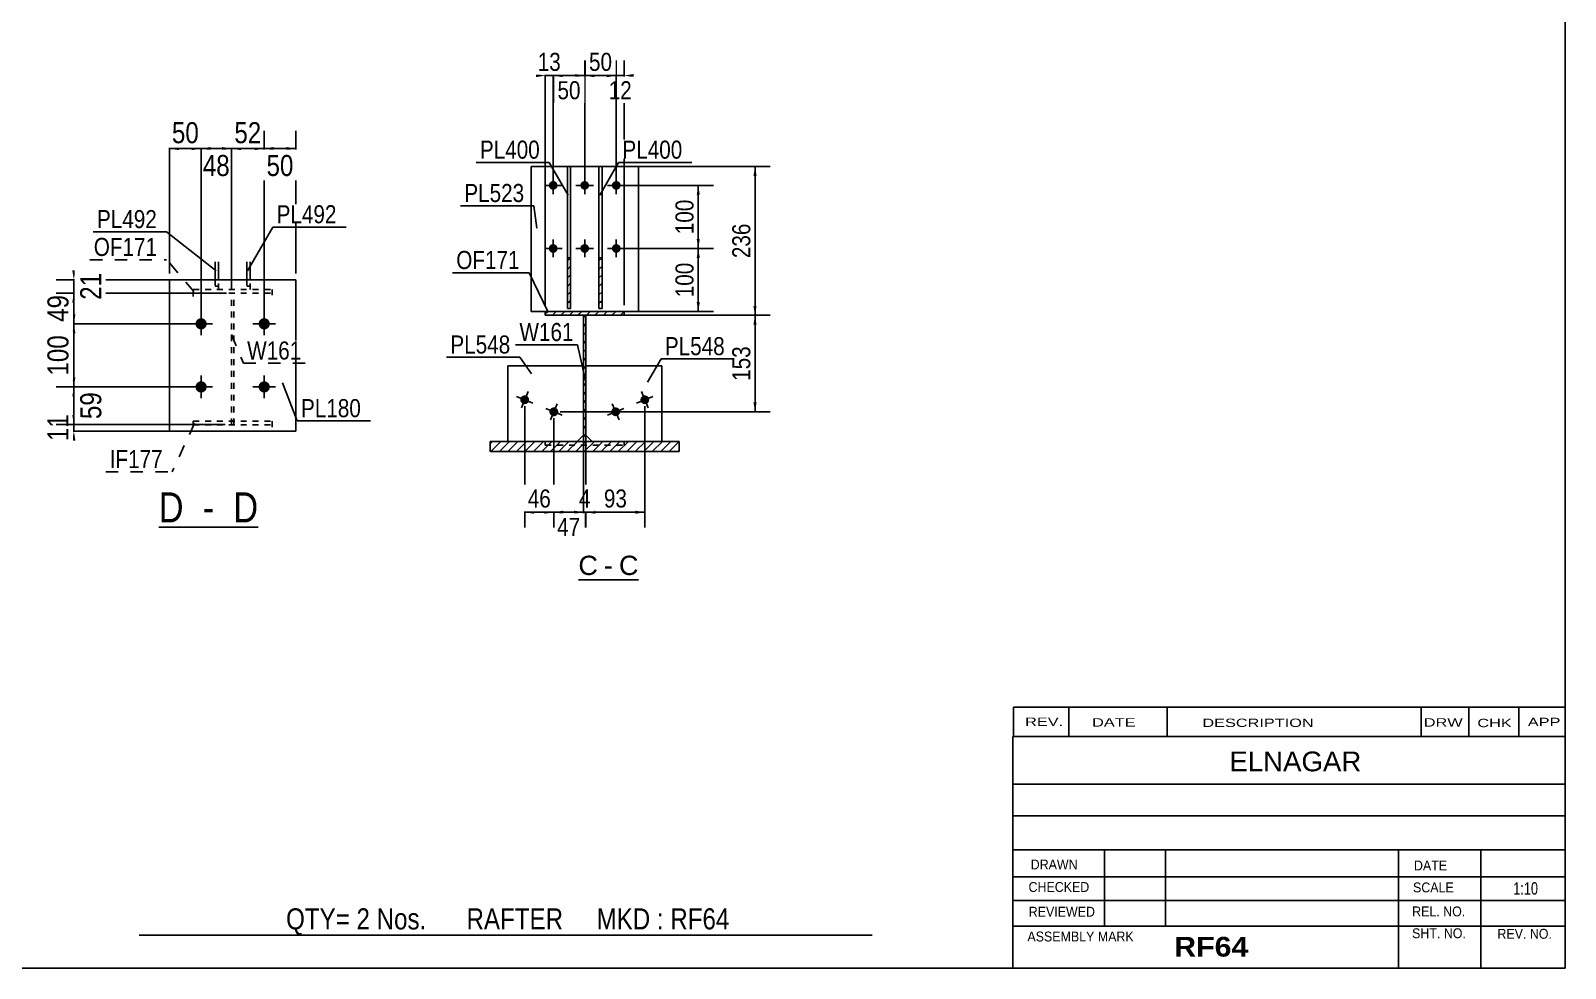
# Model space of a CAD drawing. Header units: millimetres. Extents: x -26 to 376, y -197 to 80.
# Drawn here: x 133.2 to 376.5, y -196.5 to -47.9 of the extents above; entities that cross this region are included whole.
import ezdxf

# ---------------------------------------------------------------- set-up
doc = ezdxf.new("R2010")
doc.units = ezdxf.units.MM
doc.linetypes.add('DXK_LINE_DOT1', pattern=[1.8814, 0.9407, -0.9407])
doc.linetypes.add('DXK_LINE_DOT2', pattern=[3.9198, 1.9599, -1.9599])
doc.styles.add('Arial', font='ARIAL.TTF', dxfattribs={"height": 0.2})
doc.styles.add('Arial Bold', font='ARIALBD.TTF', dxfattribs={"height": 0.2})
doc.styles.add('Arial Narrow', font='ARIALN.TTF', dxfattribs={"height": 0.2})

# ---------------------------------------------------------------- blocks, each defined once
blk = doc.blocks.new('Unknown-626819652-1211')
at = {"color": 5, "linetype": 'Continuous'}
for p, q in [((376.47, -196.53), (376.47, 80.47)), ((-23.53, -196.53), (376.47, -196.53))]:
    blk.add_line(p, q, dxfattribs=at)
blk = doc.blocks.new('Unknown-626819652-12 - 1833')
at = {"color": 7, "linetype": 'Continuous'}
blk.add_line((220, -134.93), (229.51, -134.93), dxfattribs=at)
at = {"color": 0, "linetype": 'Continuous'}
blk.add_wipeout([(223.08, -134.18), (223.08, -130.98), (220, -130.98), (220, -134.18)], dxfattribs=at)
blk.add_wipeout([(225.47, -134.18), (225.47, -130.98), (224.04, -130.98), (224.04, -134.18)], dxfattribs=at)
at = {"color": 96, "linetype": 'Continuous', "style": 'Arial'}
blk.add_text('C', height=3.06, dxfattribs=at).set_placement((220, -134.18))
at = {"color": 0, "linetype": 'Continuous'}
blk.add_wipeout([(229.51, -134.18), (229.51, -130.98), (226.43, -130.98), (226.43, -134.18)], dxfattribs=at)
at = {"color": 96, "linetype": 'Continuous', "style": 'Arial'}
for s, p in [('C', (226.43, -134.18)), ('-', (224.04, -134.18))]:
    blk.add_text(s, height=3.06, dxfattribs=at).set_placement(p)
blk = doc.blocks.new('Unknown-626819652-13 - 2008')
at = {"color": 7, "linetype": 'Continuous'}
blk.add_line((153.45, -126.59), (169.23, -126.59), dxfattribs=at)
at = {"color": 0, "linetype": 'Continuous'}
for points in [[(157.4, -125.84), (157.4, -120.84), (153.45, -120.84), (153.45, -125.84)], [(163.77, -125.84), (163.77, -120.84), (158.9, -120.84), (158.9, -125.84)], [(169.23, -125.84), (169.23, -120.84), (165.27, -120.84), (165.27, -125.84)]]:
    blk.add_wipeout(points, dxfattribs=at)
at = {"color": 6, "linetype": 'Continuous', "style": 'Arial Narrow'}
for s, height, p in [('D', 4.77, (153.45, -125.84)), ('D', 4.77, (165.27, -125.84)), (' - ', 4.772, (158.9, -125.84))]:
    blk.add_text(s, height=height, dxfattribs=at).set_placement(p)
blk = doc.blocks.new('Part-626819652-1921 - 1833')
at = {"linetype": 'Continuous'}
h = blk.add_hatch(dxfattribs=at)
h.set_pattern_fill('', scale=0.3, style=0, pattern_type=0)
h.set_pattern_definition([(45, (227.2545, -92.4116), (-0.67352, 0.67352), [])])
h.paths.add_polyline_path([(227.25, -93.01), (227.25, -92.41), (214.75, -92.41), (214.75, -93.01)])
at = {"color": 2, "linetype": 'Continuous'}
for p, q in [((214.75, -93.01), (214.75, -92.41)), ((214.75, -92.41), (227.25, -92.41)), ((227.25, -92.41), (227.25, -93.01)), ((227.25, -93.01), (214.75, -93.01))]:
    blk.add_line(p, q, dxfattribs=at)
blk = doc.blocks.new('Bolt-626819652-1842 - 1833')
at = {"linetype": 'Continuous'}
for points in [[(216.7, -72.41, -1), (215.3, -72.41, -1)], [(221.7, -72.41, -1), (220.3, -72.41, -1)], [(226.7, -72.41, -1), (225.3, -72.41, -1)], [(216.7, -82.41, -1), (215.3, -82.41, -1)], [(221.7, -82.41, -1), (220.3, -82.41, -1)], [(226.7, -82.41, -1), (225.3, -82.41, -1)]]:
    blk.add_hatch(color=3, dxfattribs=at).paths.add_polyline_path(points)
at = {"color": 3, "linetype": 'Continuous'}
for p, q in [((214.6, -72.41), (217.4, -72.41)), ((216, -71.01), (216, -73.81)), ((219.6, -72.41), (222.4, -72.41)), ((221, -71.01), (221, -73.81)), ((224.6, -72.41), (227.4, -72.41)), ((226, -71.01), (226, -73.81)), ((214.6, -82.41), (217.4, -82.41)), ((216, -81.01), (216, -83.81)), ((219.6, -82.41), (222.4, -82.41)), ((221, -81.01), (221, -83.81)), ((224.6, -82.41), (227.4, -82.41)), ((226, -81.01), (226, -83.81))]:
    blk.add_line(p, q, dxfattribs=at)
blk = doc.blocks.new('Part-626819652-1876 - 1833')
at = {"color": 2, "linetype": 'Continuous'}
for p, q in [((233.2, -101.01), (221.2, -101.01)), ((233.2, -101.01), (233.2, -113.01)), ((221.2, -112.01), (222.2, -113.01))]:
    blk.add_line(p, q, dxfattribs=at)
at = {"color": 7, "linetype": 'DXK_LINE_DOT1'}
for p, q in [((221.2, -101.01), (221.2, -112.01)), ((227.25, -113.01), (233.2, -113.01))]:
    blk.add_line(p, q, dxfattribs=at)
blk = doc.blocks.new('Part-626819652-1852 - 1833')
at = {"linetype": 'Continuous'}
h = blk.add_hatch(dxfattribs=at)
h.set_pattern_fill('', scale=0.3, style=0, pattern_type=0)
h.set_pattern_definition([(45, (221.2045, -93.0116), (-0.67352, 0.67352), [])])
h.paths.add_polyline_path([(221.2, -113.01), (221.2, -93.01), (220.8, -93.01), (220.8, -113.01)])
at = {"color": 2, "linetype": 'Continuous'}
for p, q in [((220.8, -113.01), (220.8, -93.01)), ((220.8, -93.01), (221.2, -93.01)), ((221.2, -93.01), (221.2, -113.01)), ((221.2, -113.01), (220.8, -113.01))]:
    blk.add_line(p, q, dxfattribs=at)
blk = doc.blocks.new('Part-626819652-1853 - 1833')
at = {"color": 7, "linetype": 'DXK_LINE_DOT1'}
for p, q in [((214.75, -113.61), (214.75, -113.01)), ((227.25, -113.01), (214.75, -113.01)), ((214.75, -113.61), (227.25, -113.61)), ((227.25, -113.61), (227.25, -113.01))]:
    blk.add_line(p, q, dxfattribs=at)
blk = doc.blocks.new('Part-626819652-1881 - 1833')
at = {"linetype": 'Continuous'}
h = blk.add_hatch(dxfattribs=at)
h.set_pattern_fill('', scale=0.3, style=0, pattern_type=0)
h.set_pattern_definition([(45, (223.7545, -83.8861), (-0.67352, 0.67352), [])])
h.paths.add_polyline_path([(223.75, -91.91), (223.75, -83.89), (223.25, -83.89), (223.25, -91.91)])
at = {"color": 2, "linetype": 'Continuous'}
for p, q in [((223.25, -83.89), (223.25, -69.41)), ((223.25, -69.41), (223.75, -69.41)), ((223.75, -69.41), (223.75, -83.89)), ((223.25, -91.91), (223.25, -83.89)), ((223.25, -83.89), (223.75, -83.89)), ((223.75, -83.89), (223.75, -91.91)), ((223.75, -91.91), (223.25, -91.91))]:
    blk.add_line(p, q, dxfattribs=at)
at = {"color": 7, "linetype": 'DXK_LINE_DOT1'}
for p, q in [((223.25, -83.89), (223.25, -91.91)), ((223.75, -83.89), (223.75, -91.91)), ((223.25, -90.91), (223.75, -90.91)), ((223.75, -91.91), (223.25, -91.91))]:
    blk.add_line(p, q, dxfattribs=at)
blk = doc.blocks.new('Part-626819652-1886 - 1833')
at = {"color": 2, "linetype": 'Continuous'}
for p, q in [((212.5, -69.41), (212.5, -92.41)), ((212.5, -69.41), (229.5, -69.41)), ((229.5, -69.41), (229.5, -92.41)), ((212.5, -92.41), (214.75, -92.41)), ((229.5, -92.41), (227.25, -92.41))]:
    blk.add_line(p, q, dxfattribs=at)
at = {"color": 7, "linetype": 'DXK_LINE_DOT1'}
blk.add_line((227.25, -92.41), (214.75, -92.41), dxfattribs=at)
blk = doc.blocks.new('Part-626819652-1915 - 1833')
at = {"linetype": 'Continuous'}
h = blk.add_hatch(dxfattribs=at)
h.set_pattern_fill('', scale=0.3, style=0, pattern_type=0)
h.set_pattern_definition([(45, (236.0045, -113.0116), (-0.67352, 0.67352), [])])
h.paths.add_polyline_path([(236, -114.61), (236, -113.01), (206, -113.01), (206, -114.61)])
at = {"color": 7, "linetype": 'DXK_LINE_DOT1'}
for p, q in [((206, -114.61), (206, -113.01)), ((206, -113.01), (236, -113.01)), ((236, -113.01), (236, -114.61)), ((236, -114.61), (206, -114.61))]:
    blk.add_line(p, q, dxfattribs=at)
at = {"color": 2, "linetype": 'Continuous'}
for p, q in [((206, -114.61), (206, -113.01)), ((236, -113.01), (206, -113.01)), ((236, -114.61), (236, -113.01)), ((206, -114.61), (236, -114.61))]:
    blk.add_line(p, q, dxfattribs=at)
blk = doc.blocks.new('Part-626819652-2737 - 1833')
at = {"color": 2, "linetype": 'Continuous'}
for p, q in [((220.8, -101.01), (208.8, -101.01)), ((208.8, -113.01), (208.8, -101.01)), ((219.8, -113.01), (220.8, -112.01))]:
    blk.add_line(p, q, dxfattribs=at)
at = {"color": 7, "linetype": 'DXK_LINE_DOT1'}
for p, q in [((220.8, -112.01), (220.8, -101.01)), ((208.8, -113.01), (214.75, -113.01))]:
    blk.add_line(p, q, dxfattribs=at)
blk = doc.blocks.new('Part-626819652-2748 - 1833')
at = {"linetype": 'Continuous'}
h = blk.add_hatch(dxfattribs=at)
h.set_pattern_fill('', scale=0.3, style=0, pattern_type=0)
h.set_pattern_definition([(45, (218.7545, -83.8861), (-0.67352, 0.67352), [])])
h.paths.add_polyline_path([(218.75, -91.91), (218.75, -83.89), (218.25, -83.89), (218.25, -91.91)])
at = {"color": 2, "linetype": 'Continuous'}
for p, q in [((218.25, -83.89), (218.25, -69.41)), ((218.25, -69.41), (218.75, -69.41)), ((218.75, -69.41), (218.75, -83.89)), ((218.25, -91.91), (218.25, -83.89)), ((218.25, -83.89), (218.75, -83.89)), ((218.75, -83.89), (218.75, -91.91)), ((218.75, -91.91), (218.25, -91.91))]:
    blk.add_line(p, q, dxfattribs=at)
at = {"color": 7, "linetype": 'DXK_LINE_DOT1'}
for p, q in [((218.25, -83.89), (218.25, -91.91)), ((218.75, -83.89), (218.75, -91.91)), ((218.25, -90.91), (218.75, -90.91)), ((218.75, -91.91), (218.25, -91.91))]:
    blk.add_line(p, q, dxfattribs=at)
blk = doc.blocks.new('Bolt-626819652-2755 - 1833')
at = {"linetype": 'Continuous'}
for points in [[(230.79, -107.05, -1), (230.26, -105.75, -1)], [(226.17, -108.96, -1), (225.64, -107.66, -1)]]:
    blk.add_hatch(color=3, dxfattribs=at).paths.add_polyline_path(points)
at = {"color": 3, "linetype": 'Continuous'}
for p, q in [((225.37, -107.02), (226.44, -109.6)), ((231.82, -105.86), (229.23, -106.93)), ((229.99, -105.11), (231.06, -107.69)), ((227.2, -107.78), (224.61, -108.85))]:
    blk.add_line(p, q, dxfattribs=at)
blk = doc.blocks.new('Bolt-626819652-2761 - 1833')
at = {"linetype": 'Continuous'}
for points in [[(211.75, -105.75, -1), (211.22, -107.05, -1)], [(216.37, -107.66, -1), (215.84, -108.96, -1)]]:
    blk.add_hatch(color=3, dxfattribs=at).paths.add_polyline_path(points)
at = {"color": 3, "linetype": 'Continuous'}
for p, q in [((210.19, -105.86), (212.78, -106.93)), ((210.95, -107.69), (212.02, -105.11)), ((215.57, -109.6), (216.64, -107.02)), ((214.81, -107.78), (217.4, -108.85))]:
    blk.add_line(p, q, dxfattribs=at)
blk = doc.blocks.new('Part-626819652-2024 - 2008')
at = {"color": 7, "linetype": 'DXK_LINE_DOT1'}
for p, q in [((158.93, -109.79), (171.43, -109.79)), ((158.93, -109.79), (158.93, -110.91)), ((158.93, -110.38), (171.43, -110.38)), ((171.43, -109.79), (171.43, -110.91))]:
    blk.add_line(p, q, dxfattribs=at)
blk = doc.blocks.new('Part-626819652-2014 - 2008')
at = {"color": 2, "linetype": 'Continuous'}
for p, q in [((155.18, -87.36), (155.18, -111.36)), ((175.18, -87.36), (155.18, -87.36)), ((175.18, -111.36), (175.18, -87.36)), ((155.18, -111.36), (175.18, -111.36))]:
    blk.add_line(p, q, dxfattribs=at)
blk = doc.blocks.new('Part-626819652-2027 - 2008')
at = {"color": 2, "linetype": 'Continuous'}
for p, q in [((167.43, -84.54), (167.43, -87.36)), ((167.93, -84.54), (167.93, -87.36))]:
    blk.add_line(p, q, dxfattribs=at)
at = {"color": 7, "linetype": 'DXK_LINE_DOT1'}
for p, q in [((167.43, -87.36), (167.43, -88.93)), ((167.93, -88.93), (167.93, -87.36)), ((167.43, -88.37), (167.93, -88.37))]:
    blk.add_line(p, q, dxfattribs=at)
blk = doc.blocks.new('Part-626819652-2019 - 2008')
at = {"color": 7, "linetype": 'DXK_LINE_DOT1'}
for p, q in [((158.93, -88.9), (171.43, -88.9)), ((158.93, -90.05), (158.93, -88.9)), ((158.93, -89.49), (171.43, -89.49)), ((171.43, -88.9), (171.43, -90.05))]:
    blk.add_line(p, q, dxfattribs=at)
blk = doc.blocks.new('Part-626819652-2042 - 2008')
at = {"color": 7, "linetype": 'DXK_LINE_DOT1'}
for p, q in [((164.98, -110.3), (164.98, -89.49)), ((165.38, -110.3), (165.38, -89.49)), ((164.98, -109.74), (165.38, -109.74))]:
    blk.add_line(p, q, dxfattribs=at)
blk = doc.blocks.new('Bolt-626819652-2043 - 2008')
at = {"linetype": 'Continuous'}
for points in [[(159.28, -94.36, -1), (161.08, -94.36, -1)], [(169.28, -94.36, -1), (171.08, -94.36, -1)], [(159.28, -104.36, -1), (161.08, -104.36, -1)], [(169.28, -104.36, -1), (171.08, -104.36, -1)]]:
    blk.add_hatch(color=3, dxfattribs=at).paths.add_polyline_path(points)
at = {"color": 3, "linetype": 'Continuous'}
for p, q in [((158.38, -94.36), (161.98, -94.36)), ((160.18, -96.16), (160.18, -92.56)), ((168.38, -94.36), (171.98, -94.36)), ((170.18, -96.16), (170.18, -92.56)), ((158.38, -104.36), (161.98, -104.36)), ((160.18, -106.16), (160.18, -102.56)), ((168.38, -104.36), (171.98, -104.36)), ((170.18, -106.16), (170.18, -102.56))]:
    blk.add_line(p, q, dxfattribs=at)
blk = doc.blocks.new('Part-626819652-2945 - 2008')
at = {"color": 2, "linetype": 'Continuous'}
for p, q in [((162.43, -84.54), (162.43, -87.36)), ((162.93, -84.54), (162.93, -87.36))]:
    blk.add_line(p, q, dxfattribs=at)
at = {"color": 7, "linetype": 'DXK_LINE_DOT1'}
for p, q in [((162.43, -87.36), (162.43, -88.93)), ((162.93, -88.93), (162.93, -87.36)), ((162.43, -88.37), (162.93, -88.37))]:
    blk.add_line(p, q, dxfattribs=at)
blk = doc.blocks.new('StraightDimension-626819652-3164 - 1833')
at = {"linetype": 'Continuous'}
for points in [[(224.5, -54.76), (226, -55.01), (224.5, -55.26)], [(228.75, -55.26), (227.25, -55.01), (228.75, -54.76)]]:
    blk.add_hatch(color=7, dxfattribs=at).paths.add_polyline_path(points)
at = {"color": 7, "linetype": 'Continuous'}
for p, q in [((226, -71.41), (226, -52.61)), ((227.25, -91.41), (227.25, -52.61)), ((226, -55.01), (227.25, -55.01))]:
    blk.add_line(p, q, dxfattribs=at)
at = {"color": 0}
blk.add_wipeout([(229.06, -59.36), (229.06, -55.16), (224.2, -55.16), (224.2, -59.36)], dxfattribs=at)
at = {"color": 3, "style": 'Arial Narrow'}
blk.add_text('12', height=2.863, dxfattribs=at).set_placement((224.8, -58.76))
blk = doc.blocks.new('StraightDimension-626819652-4187 - 1833')
at = {"linetype": 'Continuous'}
for points in [[(222.7, -124.48), (221.2, -124.23), (222.7, -123.98)], [(229.02, -123.98), (230.52, -124.23), (229.02, -124.48)]]:
    blk.add_hatch(color=7, dxfattribs=at).paths.add_polyline_path(points)
at = {"color": 7, "linetype": 'Continuous'}
for p, q in [((230.52, -107.4), (230.52, -126.63)), ((221.2, -111.49), (221.2, -126.63)), ((221.2, -124.23), (230.52, -124.23))]:
    blk.add_line(p, q, dxfattribs=at)
at = {"color": 0}
blk.add_wipeout([(228.29, -124.08), (228.29, -119.88), (223.44, -119.88), (223.44, -124.08)], dxfattribs=at)
at = {"color": 3, "style": 'Arial Narrow'}
blk.add_text('93', height=2.863, dxfattribs=at).set_placement((224.04, -123.48))
blk = doc.blocks.new('StraightDimension-626819652-1925 - 1833')
at = {"linetype": 'Continuous'}
for points in [[(238.75, -83.91), (239, -82.41), (239.25, -83.91)], [(239.25, -90.91), (239, -92.41), (238.75, -90.91)]]:
    blk.add_hatch(color=7, dxfattribs=at).paths.add_polyline_path(points)
at = {"color": 7, "linetype": 'Continuous'}
for p, q in [((227, -82.41), (241.4, -82.41)), ((239, -92.41), (239, -82.41)), ((228.25, -92.41), (241.4, -92.41))]:
    blk.add_line(p, q, dxfattribs=at)
at = {"color": 0}
blk.add_wipeout([(238.85, -84.07), (234.65, -84.07), (234.65, -90.75), (238.85, -90.75)], dxfattribs=at)
at = {"color": 3, "style": 'Arial Narrow'}
blk.add_text('100', height=2.863, rotation=90.0002, dxfattribs=at).set_placement((238.25, -90.15))
blk = doc.blocks.new('StraightDimension-626819652-1935 - 1833')
at = {"linetype": 'Continuous'}
for points in [[(238.75, -73.91), (239, -72.41), (239.25, -73.91)], [(239.25, -80.91), (239, -82.41), (238.75, -80.91)]]:
    blk.add_hatch(color=7, dxfattribs=at).paths.add_polyline_path(points)
at = {"color": 7, "linetype": 'Continuous'}
for p, q in [((227, -72.41), (241.4, -72.41)), ((239, -82.41), (239, -72.41)), ((227, -82.41), (241.4, -82.41))]:
    blk.add_line(p, q, dxfattribs=at)
at = {"color": 0}
blk.add_wipeout([(238.85, -74.07), (234.65, -74.07), (234.65, -80.75), (238.85, -80.75)], dxfattribs=at)
at = {"color": 3, "style": 'Arial Narrow'}
blk.add_text('100', height=2.863, rotation=90.0002, dxfattribs=at).set_placement((238.25, -80.15))
blk = doc.blocks.new('StraightDimension-626819652-2866 - 1833')
at = {"linetype": 'Continuous'}
for points in [[(247.75, -70.91), (248, -69.41), (248.25, -70.91)], [(248.25, -91.51), (248, -93.01), (247.75, -91.51)]]:
    blk.add_hatch(color=7, dxfattribs=at).paths.add_polyline_path(points)
at = {"color": 7, "linetype": 'Continuous'}
for p, q in [((224.5, -69.41), (250.4, -69.41)), ((248, -93.01), (248, -69.41)), ((222.2, -93.01), (250.4, -93.01))]:
    blk.add_line(p, q, dxfattribs=at)
at = {"color": 0}
blk.add_wipeout([(247.85, -77.87), (243.65, -77.87), (243.65, -84.55), (247.85, -84.55)], dxfattribs=at)
at = {"color": 3, "style": 'Arial Narrow'}
blk.add_text('236', height=2.863, rotation=90.0002, dxfattribs=at).set_placement((247.25, -83.95))
blk = doc.blocks.new('StraightDimension-626819652-2867 - 1833')
at = {"linetype": 'Continuous'}
for points in [[(247.75, -94.51), (248, -93.01), (248.25, -94.51)], [(248.25, -106.81), (248, -108.31), (247.75, -106.81)]]:
    blk.add_hatch(color=7, dxfattribs=at).paths.add_polyline_path(points)
at = {"color": 7, "linetype": 'Continuous'}
for p, q in [((222.2, -93.01), (250.4, -93.01)), ((248, -108.31), (248, -93.01)), ((217.1, -108.31), (250.4, -108.31))]:
    blk.add_line(p, q, dxfattribs=at)
at = {"color": 0}
blk.add_wipeout([(247.85, -97.32), (243.65, -97.32), (243.65, -104), (247.85, -104)], dxfattribs=at)
at = {"color": 3, "style": 'Arial Narrow'}
blk.add_text('153', height=2.863, rotation=90.0002, dxfattribs=at).set_placement((247.25, -103.4))
blk = doc.blocks.new('StraightDimension-626819652-3165 - 1833')
at = {"linetype": 'Continuous'}
for points in [[(222.5, -55.26), (221, -55.01), (222.5, -54.76)], [(224.5, -54.76), (226, -55.01), (224.5, -55.26)]]:
    blk.add_hatch(color=7, dxfattribs=at).paths.add_polyline_path(points)
at = {"color": 7, "linetype": 'Continuous'}
for p, q in [((221, -71.41), (221, -52.76)), ((226, -71.41), (226, -52.76)), ((221, -55.01), (226, -55.01))]:
    blk.add_line(p, q, dxfattribs=at)
at = {"color": 0}
blk.add_wipeout([(225.93, -54.86), (225.93, -50.66), (221.08, -50.66), (221.08, -54.86)], dxfattribs=at)
at = {"color": 3, "style": 'Arial Narrow'}
blk.add_text('50', height=2.863, dxfattribs=at).set_placement((221.68, -54.26))
blk = doc.blocks.new('StraightDimension-626819652-3166 - 1833')
at = {"linetype": 'Continuous'}
for points in [[(217.5, -55.26), (216, -55.01), (217.5, -54.76)], [(219.5, -54.76), (221, -55.01), (219.5, -55.26)]]:
    blk.add_hatch(color=7, dxfattribs=at).paths.add_polyline_path(points)
at = {"color": 7, "linetype": 'Continuous'}
for p, q in [((216, -71.41), (216, -52.61)), ((221, -71.41), (221, -52.61)), ((216, -55.01), (221, -55.01))]:
    blk.add_line(p, q, dxfattribs=at)
at = {"color": 0}
blk.add_wipeout([(220.93, -59.36), (220.93, -55.16), (216.08, -55.16), (216.08, -59.36)], dxfattribs=at)
at = {"color": 3, "style": 'Arial Narrow'}
blk.add_text('50', height=2.863, dxfattribs=at).set_placement((216.68, -58.76))
blk = doc.blocks.new('StraightDimension-626819652-3167 - 1833')
at = {"linetype": 'Continuous'}
for points in [[(213.25, -54.76), (214.75, -55.01), (213.25, -55.26)], [(217.5, -55.26), (216, -55.01), (217.5, -54.76)]]:
    blk.add_hatch(color=7, dxfattribs=at).paths.add_polyline_path(points)
at = {"color": 7, "linetype": 'Continuous'}
for p, q in [((214.75, -91.41), (214.75, -52.76)), ((216, -71.41), (216, -52.76)), ((214.75, -55.01), (216, -55.01))]:
    blk.add_line(p, q, dxfattribs=at)
at = {"color": 0}
blk.add_wipeout([(217.81, -54.86), (217.81, -50.66), (212.95, -50.66), (212.95, -54.86)], dxfattribs=at)
at = {"color": 3, "style": 'Arial Narrow'}
blk.add_text('13', height=2.863, dxfattribs=at).set_placement((213.55, -54.26))
blk = doc.blocks.new('StraightDimension-626819652-4188 - 1833')
at = {"linetype": 'Continuous'}
for points in [[(219.3, -123.98), (220.8, -124.23), (219.3, -124.48)], [(222.7, -124.48), (221.2, -124.23), (222.7, -123.98)]]:
    blk.add_hatch(color=7, dxfattribs=at).paths.add_polyline_path(points)
at = {"color": 7, "linetype": 'Continuous'}
for p, q in [((220.8, -111.49), (220.8, -126.63)), ((221.2, -111.49), (221.2, -126.63)), ((220.8, -124.23), (221.2, -124.23))]:
    blk.add_line(p, q, dxfattribs=at)
at = {"color": 0}
blk.add_wipeout([(222.52, -124.08), (222.52, -119.88), (219.49, -119.88), (219.49, -124.08)], dxfattribs=at)
at = {"color": 3, "style": 'Arial Narrow'}
blk.add_text('4', height=2.86, dxfattribs=at).set_placement((220.09, -123.48))
blk = doc.blocks.new('StraightDimension-626819652-4189 - 1833')
at = {"linetype": 'Continuous'}
for points in [[(217.6, -124.48), (216.1, -124.23), (217.6, -123.98)], [(219.3, -123.98), (220.8, -124.23), (219.3, -124.48)]]:
    blk.add_hatch(color=7, dxfattribs=at).paths.add_polyline_path(points)
at = {"color": 7, "linetype": 'Continuous'}
for p, q in [((216.1, -109.31), (216.1, -126.48)), ((220.8, -111.49), (220.8, -126.48)), ((216.1, -124.23), (220.8, -124.23))]:
    blk.add_line(p, q, dxfattribs=at)
at = {"color": 0}
blk.add_wipeout([(220.88, -128.58), (220.88, -124.38), (216.03, -124.38), (216.03, -128.58)], dxfattribs=at)
at = {"color": 3, "style": 'Arial Narrow'}
blk.add_text('47', height=2.863, dxfattribs=at).set_placement((216.63, -127.98))
blk = doc.blocks.new('StraightDimension-626819652-4190 - 1833')
at = {"linetype": 'Continuous'}
for points in [[(212.98, -124.48), (211.48, -124.23), (212.98, -123.98)], [(214.6, -123.98), (216.1, -124.23), (214.6, -124.48)]]:
    blk.add_hatch(color=7, dxfattribs=at).paths.add_polyline_path(points)
at = {"color": 7, "linetype": 'Continuous'}
for p, q in [((211.48, -107.4), (211.48, -126.63)), ((216.1, -109.31), (216.1, -126.63)), ((211.48, -124.23), (216.1, -124.23))]:
    blk.add_line(p, q, dxfattribs=at)
at = {"color": 0}
blk.add_wipeout([(216.22, -124.08), (216.22, -119.88), (211.37, -119.88), (211.37, -124.08)], dxfattribs=at)
at = {"color": 3, "style": 'Arial Narrow'}
blk.add_text('46', height=2.863, dxfattribs=at).set_placement((211.97, -123.48))
blk = doc.blocks.new('StraightDimension-626819652-2119 - 2008')
at = {"linetype": 'Continuous'}
for points in [[(161.68, -66.83), (160.18, -66.58), (161.68, -66.33)], [(163.48, -66.33), (164.98, -66.58), (163.48, -66.83)]]:
    blk.add_hatch(color=4, dxfattribs=at).paths.add_polyline_path(points)
at = {"color": 4, "linetype": 'Continuous'}
for p, q in [((160.18, -93.36), (160.18, -63.78)), ((164.98, -88.84), (164.98, -63.78)), ((160.18, -66.58), (164.98, -66.58))]:
    blk.add_line(p, q, dxfattribs=at)
at = {"color": 0}
blk.add_wipeout([(165.42, -71.63), (165.42, -66.73), (159.75, -66.73), (159.75, -71.63)], dxfattribs=at)
at = {"color": 4, "style": 'Arial Narrow'}
blk.add_text('48', height=3.34, dxfattribs=at).set_placement((160.45, -70.93))
blk = doc.blocks.new('StraightDimension-626819652-2089 - 2008')
at = {"linetype": 'Continuous'}
for points in [[(140.25, -108.8), (140, -110.3), (139.75, -108.8)], [(139.75, -112.86), (140, -111.36), (140.25, -112.86)]]:
    blk.add_hatch(color=4, dxfattribs=at).paths.add_polyline_path(points)
at = {"color": 4, "linetype": 'Continuous'}
for p, q in [((163.98, -110.3), (137.4, -110.3)), ((161.02, -111.36), (137.4, -111.36)), ((140, -111.36), (140, -110.3))]:
    blk.add_line(p, q, dxfattribs=at)
at = {"color": 0}
blk.add_wipeout([(139.85, -108), (134.95, -108), (134.95, -113.66), (139.85, -113.66)], dxfattribs=at)
at = {"color": 4, "style": 'Arial Narrow'}
blk.add_text('11', height=3.34, rotation=90.0002, dxfattribs=at).set_placement((139.15, -112.96))
blk = doc.blocks.new('StraightDimension-626819652-2051 - 2008')
at = {"linetype": 'Continuous'}
for points in [[(139.75, -95.86), (140, -94.36), (140.25, -95.86)], [(140.25, -102.86), (140, -104.36), (139.75, -102.86)]]:
    blk.add_hatch(color=4, dxfattribs=at).paths.add_polyline_path(points)
at = {"color": 4, "linetype": 'Continuous'}
for p, q in [((159.18, -94.36), (137.4, -94.36)), ((140, -104.36), (140, -94.36)), ((159.18, -104.36), (137.4, -104.36))]:
    blk.add_line(p, q, dxfattribs=at)
at = {"color": 0}
blk.add_wipeout([(139.85, -95.46), (134.95, -95.46), (134.95, -103.26), (139.85, -103.26)], dxfattribs=at)
at = {"color": 4, "style": 'Arial Narrow'}
blk.add_text('100', height=3.34, rotation=90.0002, dxfattribs=at).set_placement((139.15, -102.56))
blk = doc.blocks.new('StraightDimension-626819652-2061 - 2008')
at = {"linetype": 'Continuous'}
for points in [[(139.75, -105.86), (140, -104.36), (140.25, -105.86)], [(140.25, -108.8), (140, -110.3), (139.75, -108.8)]]:
    blk.add_hatch(color=4, dxfattribs=at).paths.add_polyline_path(points)
at = {"color": 4, "linetype": 'Continuous'}
for p, q in [((159.18, -104.36), (137.2, -104.36)), ((140, -110.3), (140, -104.36)), ((163.98, -110.3), (137.2, -110.3))]:
    blk.add_line(p, q, dxfattribs=at)
at = {"color": 0}
blk.add_wipeout([(145.05, -104.5), (140.15, -104.5), (140.15, -110.16), (145.05, -110.16)], dxfattribs=at)
at = {"color": 4, "style": 'Arial Narrow'}
blk.add_text('59', height=3.34, rotation=90.0002, dxfattribs=at).set_placement((144.35, -109.46))
blk = doc.blocks.new('StraightDimension-626819652-2071 - 2008')
at = {"linetype": 'Continuous'}
for points in [[(139.75, -90.98), (140, -89.48), (140.25, -90.98)], [(140.25, -92.86), (140, -94.36), (139.75, -92.86)]]:
    blk.add_hatch(color=4, dxfattribs=at).paths.add_polyline_path(points)
at = {"color": 4, "linetype": 'Continuous'}
for p, q in [((164.18, -89.48), (137.4, -89.48)), ((140, -94.36), (140, -89.48)), ((159.18, -94.36), (137.4, -94.36))]:
    blk.add_line(p, q, dxfattribs=at)
at = {"color": 0}
blk.add_wipeout([(139.85, -89.09), (134.95, -89.09), (134.95, -94.75), (139.85, -94.75)], dxfattribs=at)
at = {"color": 4, "style": 'Arial Narrow'}
blk.add_text('49', height=3.34, rotation=90.0002, dxfattribs=at).set_placement((139.15, -94.05))
blk = doc.blocks.new('StraightDimension-626819652-2080 - 2008')
at = {"linetype": 'Continuous'}
for points in [[(140.25, -85.86), (140, -87.36), (139.75, -85.86)], [(139.75, -90.98), (140, -89.48), (140.25, -90.98)]]:
    blk.add_hatch(color=4, dxfattribs=at).paths.add_polyline_path(points)
at = {"color": 4, "linetype": 'Continuous'}
for p, q in [((155.52, -87.36), (137.2, -87.36)), ((140, -89.48), (140, -87.36)), ((164.18, -89.48), (137.2, -89.48))]:
    blk.add_line(p, q, dxfattribs=at)
at = {"color": 0}
blk.add_wipeout([(145.05, -85.59), (140.15, -85.59), (140.15, -91.25), (145.05, -91.25)], dxfattribs=at)
at = {"color": 4, "style": 'Arial Narrow'}
blk.add_text('21', height=3.34, rotation=90.0002, dxfattribs=at).set_placement((144.35, -90.55))
blk = doc.blocks.new('StraightDimension-626819652-2100 - 2008')
at = {"linetype": 'Continuous'}
for points in [[(156.68, -66.83), (155.18, -66.58), (156.68, -66.33)], [(158.68, -66.33), (160.18, -66.58), (158.68, -66.83)]]:
    blk.add_hatch(color=4, dxfattribs=at).paths.add_polyline_path(points)
at = {"color": 4, "linetype": 'Continuous'}
for p, q in [((155.18, -86.36), (155.18, -63.98)), ((160.18, -93.36), (160.18, -63.98)), ((155.18, -66.58), (160.18, -66.58))]:
    blk.add_line(p, q, dxfattribs=at)
at = {"color": 0}
blk.add_wipeout([(160.52, -66.43), (160.52, -61.53), (154.85, -61.53), (154.85, -66.43)], dxfattribs=at)
at = {"color": 4, "style": 'Arial Narrow'}
blk.add_text('50', height=3.34, dxfattribs=at).set_placement((155.55, -65.73))
blk = doc.blocks.new('StraightDimension-626819652-2110 - 2008')
at = {"linetype": 'Continuous'}
for points in [[(166.48, -66.83), (164.98, -66.58), (166.48, -66.33)], [(168.68, -66.33), (170.18, -66.58), (168.68, -66.83)]]:
    blk.add_hatch(color=4, dxfattribs=at).paths.add_polyline_path(points)
at = {"color": 4, "linetype": 'Continuous'}
for p, q in [((164.98, -88.84), (164.98, -63.98)), ((170.18, -93.36), (170.18, -63.98)), ((164.98, -66.58), (170.18, -66.58))]:
    blk.add_line(p, q, dxfattribs=at)
at = {"color": 0}
blk.add_wipeout([(170.42, -66.43), (170.42, -61.53), (164.75, -61.53), (164.75, -66.43)], dxfattribs=at)
at = {"color": 4, "style": 'Arial Narrow'}
blk.add_text('52', height=3.34, dxfattribs=at).set_placement((165.45, -65.73))
blk = doc.blocks.new('StraightDimension-626819652-2128 - 2008')
at = {"linetype": 'Continuous'}
for points in [[(171.68, -66.83), (170.18, -66.58), (171.68, -66.33)], [(173.68, -66.33), (175.18, -66.58), (173.68, -66.83)]]:
    blk.add_hatch(color=4, dxfattribs=at).paths.add_polyline_path(points)
at = {"color": 4, "linetype": 'Continuous'}
for p, q in [((170.18, -93.36), (170.18, -63.78)), ((175.18, -86.36), (175.18, -63.78)), ((170.18, -66.58), (175.18, -66.58))]:
    blk.add_line(p, q, dxfattribs=at)
at = {"color": 0}
blk.add_wipeout([(175.52, -71.63), (175.52, -66.73), (169.85, -66.73), (169.85, -71.63)], dxfattribs=at)
at = {"color": 4, "style": 'Arial Narrow'}
blk.add_text('50', height=3.34, dxfattribs=at).set_placement((170.55, -70.93))
blk = doc.blocks.new('CBS_CALLOFF-626819652-4329')
at = {"color": 7, "linetype": 'Continuous'}
blk.add_line((150.35, -191.26), (266.58, -191.28), dxfattribs=at)
at = {"color": 3, "linetype": 'Continuous', "style": 'Arial Narrow'}
blk.add_text('QTY= 2 Nos.      RAFTER     MKD : RF64', height=3.3405, dxfattribs=at).set_placement((173.65, -190.36))
blk = doc.blocks.new('CBS_NAME_BLOG-626819652-4330')
at = {"color": 7, "linetype": 'Continuous'}
for p, q in [((288.88, -159.77), (376.4, -159.77)), ((288.88, -196.48), (288.88, -159.78)), ((288.88, -167.31), (376.4, -167.31)), ((288.96, -172.37), (376.47, -172.37)), ((288.88, -177.74), (376.4, -177.74)), ((303.41, -189.84), (303.41, -177.74)), ((313.09, -189.82), (313.09, -177.75)), ((350.01, -196.48), (350.01, -177.75)), ((363.06, -196.48), (363.06, -177.74)), ((288.89, -182.04), (376.47, -182.02)), ((288.88, -185.78), (376.4, -185.78)), ((288.88, -189.83), (376.4, -189.83)), ((288.88, -196.53), (376.47, -196.53))]:
    blk.add_line(p, q, dxfattribs=at)
at = {"color": 3, "linetype": 'Continuous', "style": 'Arial'}
blk.add_text('ELNAGAR', height=3.133, dxfattribs=at).set_placement((323.21, -165.3))
at = {"color": 3, "linetype": 'Continuous'}
for s, height, style, width, p in [('DRAWN', 1.566, 'Arial', 0.9, (291.71, -180.85)), ('DATE', 1.566, 'Arial', 0.9, (352.48, -181.01)), ('CHECKED', 1.566, 'Arial', 0.9, (291.37, -184.42)), ('SCALE', 1.566, 'Arial', 0.9, (352.33, -184.49)), ('1:10', 1.957, 'Arial Narrow', 0.9, (368.22, -184.84)), ('REVIEWED', 1.566, 'Arial', 0.9, (291.4, -188.34)), ('REL. NO.', 1.566, 'Arial', 0.9, (352.19, -188.29)), ('ASSEMBLY MARK', 1.5663, 'Arial', 0.9, (291.19, -192.27)), ('RF64', 3.131, 'Arial Bold', 1.1, (314.46, -194.67)), ('SHT. NO.', 1.566, 'Arial', 0.9, (352.18, -191.75)), ('REV. NO.', 1.566, 'Arial', 0.9, (365.71, -191.84))]:
    blk.add_text(s, height=height, dxfattribs=dict(at, style=style, width=width)).set_placement(p)
blk = doc.blocks.new('CBS_REVISION-626819652-4331')
at = {"color": 7, "linetype": 'Continuous'}
for p, q in [((288.97, -155.14), (288.97, -159.77)), ((288.97, -155.15), (376.47, -155.15)), ((297.76, -155.15), (297.76, -159.77)), ((313.36, -155.14), (313.36, -159.71)), ((353.61, -155.15), (353.61, -159.77)), ((361.16, -155.14), (361.16, -159.77)), ((369.1, -155.15), (369.1, -159.77)), ((288.97, -159.77), (376.46, -159.77))]:
    blk.add_line(p, q, dxfattribs=at)
at = {"color": 7, "style": 'Arial Narrow', "width": 1.7}
for s, height, p in [('REV.', 1.326, (290.83, -158.1)), ('DATE', 1.326, (301.45, -158.21)), ('DESCRIPTION', 1.3257, (318.93, -158.27)), ('DRW', 1.326, (354.04, -158.21)), ('CHK', 1.326, (362.53, -158.3)), ('APP', 1.326, (370.53, -158.14))]:
    blk.add_text(s, height=height, dxfattribs=at).set_placement(p)
blk = doc.blocks.new('Mark-626819652-2771 - 1833')
at = {"color": 7, "linetype": 'Continuous'}
blk.add_line((212.58, -102.28), (210.71, -99.67), dxfattribs=at)
at = {"color": 0}
blk.add_wipeout([(209.21, -99.07), (209.21, -96.07), (199.7, -96.07), (199.7, -99.07)], dxfattribs=at)
blk.add_wipeout([(209.21, -99.07), (209.21, -96.07), (199.7, -96.07), (199.7, -99.07)], dxfattribs=at)
at = {"color": 7, "linetype": 'Continuous'}
blk.add_line((199.1, -99.67), (210.71, -99.67), dxfattribs=at)
at = {"color": 3, "style": 'Arial Narrow'}
blk.add_text('PL548', height=2.863, dxfattribs=at).set_placement((199.7, -99.07))
blk = doc.blocks.new('Mark-626819652-1872 - 1833')
at = {"color": 0}
blk.add_wipeout([(243.21, -99.33), (243.21, -96.33), (233.71, -96.33), (233.71, -99.33)], dxfattribs=at)
blk.add_wipeout([(243.21, -99.33), (243.21, -96.33), (233.71, -96.33), (233.71, -99.33)], dxfattribs=at)
at = {"color": 7, "linetype": 'Continuous'}
for p, q in [((230.95, -103.59), (233.11, -99.93)), ((233.11, -99.93), (244.71, -99.93))]:
    blk.add_line(p, q, dxfattribs=at)
at = {"color": 3, "style": 'Arial Narrow'}
blk.add_text('PL548', height=2.863, dxfattribs=at).set_placement((233.71, -99.33))
blk = doc.blocks.new('Mark-626819652-1848 - 1833')
at = {"color": 0}
blk.add_wipeout([(219.24, -97.09), (219.24, -94.09), (210.65, -94.09), (210.65, -97.09)], dxfattribs=at)
blk.add_wipeout([(219.24, -97.09), (219.24, -94.09), (210.65, -94.09), (210.65, -97.09)], dxfattribs=at)
at = {"color": 7, "linetype": 'Continuous'}
for p in [(210.05, -97.69), (221.2, -103.56)]:
    blk.add_line(p, (219.84, -97.69), dxfattribs=at)
at = {"color": 3, "style": 'Arial Narrow'}
blk.add_text('W161', height=2.863, dxfattribs=at).set_placement((210.65, -97.09))
blk = doc.blocks.new('Mark-626819652-1917 - 1833')
at = {"color": 7, "linetype": 'Continuous'}
blk.add_line((215.15, -92.41), (212.18, -86.27), dxfattribs=at)
at = {"color": 0}
blk.add_wipeout([(210.68, -85.67), (210.68, -82.67), (200.63, -82.67), (200.63, -85.67)], dxfattribs=at)
blk.add_wipeout([(210.68, -85.67), (210.68, -82.67), (200.63, -82.67), (200.63, -85.67)], dxfattribs=at)
at = {"color": 7, "linetype": 'Continuous'}
blk.add_line((200.03, -86.27), (212.18, -86.27), dxfattribs=at)
at = {"color": 3, "style": 'Arial Narrow'}
blk.add_text('OF171', height=2.863, dxfattribs=at).set_placement((200.63, -85.67))
blk = doc.blocks.new('Mark-626819652-1877 - 1833')
at = {"color": 0}
blk.add_wipeout([(236.49, -68.18), (236.49, -65.18), (226.98, -65.18), (226.98, -68.18)], dxfattribs=at)
blk.add_wipeout([(236.49, -68.18), (236.49, -65.18), (226.98, -65.18), (226.98, -68.18)], dxfattribs=at)
at = {"color": 7, "linetype": 'Continuous'}
for p, q in [((223.38, -73.97), (226.38, -68.78)), ((226.38, -68.78), (237.99, -68.78))]:
    blk.add_line(p, q, dxfattribs=at)
at = {"color": 3, "style": 'Arial Narrow'}
blk.add_text('PL400', height=2.863, dxfattribs=at).set_placement((226.98, -68.18))
blk = doc.blocks.new('Mark-626819652-1882 - 1833')
at = {"color": 7, "linetype": 'Continuous'}
blk.add_line((213.42, -79.18), (212.91, -75.65), dxfattribs=at)
at = {"color": 0}
blk.add_wipeout([(211.41, -75.05), (211.41, -72.05), (201.91, -72.05), (201.91, -75.05)], dxfattribs=at)
blk.add_wipeout([(211.41, -75.05), (211.41, -72.05), (201.91, -72.05), (201.91, -75.05)], dxfattribs=at)
at = {"color": 7, "linetype": 'Continuous'}
blk.add_line((201.31, -75.65), (212.91, -75.65), dxfattribs=at)
at = {"color": 3, "style": 'Arial Narrow'}
blk.add_text('PL523', height=2.863, dxfattribs=at).set_placement((201.91, -75.05))
blk = doc.blocks.new('Mark-626819652-2774 - 1833')
at = {"color": 7, "linetype": 'Continuous'}
blk.add_line((218.38, -73.97), (215.38, -68.78), dxfattribs=at)
at = {"color": 0}
blk.add_wipeout([(213.88, -68.18), (213.88, -65.18), (204.38, -65.18), (204.38, -68.18)], dxfattribs=at)
blk.add_wipeout([(213.88, -68.18), (213.88, -65.18), (204.38, -65.18), (204.38, -68.18)], dxfattribs=at)
at = {"color": 7, "linetype": 'Continuous'}
blk.add_line((203.78, -68.78), (215.38, -68.78), dxfattribs=at)
at = {"color": 3, "style": 'Arial Narrow'}
blk.add_text('PL400', height=2.863, dxfattribs=at).set_placement((204.38, -68.18))
blk = doc.blocks.new('Mark-626819652-2972 - 2008')
at = {"color": 7, "linetype": 'Continuous'}
blk.add_line((162.55, -85.95), (154.67, -79.79), dxfattribs=at)
at = {"color": 0}
blk.add_wipeout([(153.17, -79.19), (153.17, -76.19), (143.67, -76.19), (143.67, -79.19)], dxfattribs=at)
blk.add_wipeout([(153.17, -79.19), (153.17, -76.19), (143.67, -76.19), (143.67, -79.19)], dxfattribs=at)
at = {"color": 7, "linetype": 'Continuous'}
blk.add_line((143.07, -79.79), (154.67, -79.79), dxfattribs=at)
at = {"color": 3, "style": 'Arial Narrow'}
blk.add_text('PL492', height=2.863, dxfattribs=at).set_placement((143.67, -79.19))
blk = doc.blocks.new('Mark-626819652-2010 - 2008')
at = {"color": 0}
blk.add_wipeout([(185.52, -109.16), (185.52, -106.16), (176.02, -106.16), (176.02, -109.16)], dxfattribs=at)
blk.add_wipeout([(185.52, -109.16), (185.52, -106.16), (176.02, -106.16), (176.02, -109.16)], dxfattribs=at)
at = {"color": 7, "linetype": 'Continuous'}
for p, q in [((173.1, -103.71), (175.42, -109.76)), ((175.42, -109.76), (187.02, -109.76))]:
    blk.add_line(p, q, dxfattribs=at)
at = {"color": 3, "style": 'Arial Narrow'}
blk.add_text('PL180', height=2.863, dxfattribs=at).set_placement((176.02, -109.16))
blk = doc.blocks.new('Mark-626819652-2015 - 2008')
at = {"color": 7, "linetype": 'DXK_LINE_DOT2'}
blk.add_line((159.04, -89.22), (154.71, -84.2), dxfattribs=at)
at = {"color": 0}
blk.add_wipeout([(153.21, -83.6), (153.21, -80.6), (143.16, -80.6), (143.16, -83.6)], dxfattribs=at)
blk.add_wipeout([(153.21, -83.6), (153.21, -80.6), (143.16, -80.6), (143.16, -83.6)], dxfattribs=at)
at = {"color": 7, "linetype": 'DXK_LINE_DOT2'}
blk.add_line((142.56, -84.2), (154.71, -84.2), dxfattribs=at)
at = {"color": 3, "style": 'Arial Narrow'}
blk.add_text('OF171', height=2.863, dxfattribs=at).set_placement((143.16, -83.6))
blk = doc.blocks.new('Mark-626819652-2020 - 2008')
at = {"color": 7, "linetype": 'DXK_LINE_DOT2'}
blk.add_line((159.13, -110.11), (155.59, -117.84), dxfattribs=at)
at = {"color": 0}
blk.add_wipeout([(154.09, -117.24), (154.09, -114.24), (145.68, -114.24), (145.68, -117.24)], dxfattribs=at)
blk.add_wipeout([(154.09, -117.24), (154.09, -114.24), (145.68, -114.24), (145.68, -117.24)], dxfattribs=at)
at = {"color": 7, "linetype": 'DXK_LINE_DOT2'}
blk.add_line((145.08, -117.84), (155.59, -117.84), dxfattribs=at)
at = {"color": 3, "style": 'Arial Narrow'}
blk.add_text('IF177', height=2.863, dxfattribs=at).set_placement((145.68, -117.24))
blk = doc.blocks.new('Mark-626819652-2038 - 2008')
at = {"color": 0}
blk.add_wipeout([(176.07, -100.02), (176.07, -97.02), (167.48, -97.02), (167.48, -100.02)], dxfattribs=at)
blk.add_wipeout([(176.07, -100.02), (176.07, -97.02), (167.48, -97.02), (167.48, -100.02)], dxfattribs=at)
at = {"color": 7, "linetype": 'DXK_LINE_DOT2'}
for p, q in [((164.98, -96.04), (166.88, -100.62)), ((166.88, -100.62), (176.67, -100.62))]:
    blk.add_line(p, q, dxfattribs=at)
at = {"color": 3, "style": 'Arial Narrow'}
blk.add_text('W161', height=2.863, dxfattribs=at).set_placement((167.48, -100.02))
blk = doc.blocks.new('Mark-626819652-2969 - 2008')
at = {"color": 0}
blk.add_wipeout([(181.66, -78.42), (181.66, -75.42), (172.15, -75.42), (172.15, -78.42)], dxfattribs=at)
blk.add_wipeout([(181.66, -78.42), (181.66, -75.42), (172.15, -75.42), (172.15, -78.42)], dxfattribs=at)
at = {"color": 7, "linetype": 'Continuous'}
for p, q in [((167.55, -85.95), (171.55, -79.02)), ((171.55, -79.02), (183.16, -79.02))]:
    blk.add_line(p, q, dxfattribs=at)
at = {"color": 3, "style": 'Arial Narrow'}
blk.add_text('PL492', height=2.863, dxfattribs=at).set_placement((172.15, -78.42))

msp = doc.modelspace()

# ---------------------------------------------------------------- block references
for name in ['Unknown-626819652-1211', 'Part-626819652-1886 - 1833', 'Part-626819652-2748 - 1833', 'Part-626819652-1881 - 1833', 'Bolt-626819652-1842 - 1833', 'Part-626819652-2945 - 2008', 'Part-626819652-2027 - 2008', 'Part-626819652-2014 - 2008', 'Part-626819652-2019 - 2008', 'Part-626819652-2042 - 2008', 'Part-626819652-1921 - 1833', 'Bolt-626819652-2043 - 2008', 'Part-626819652-1852 - 1833', 'Part-626819652-2737 - 1833', 'Part-626819652-1876 - 1833', 'Bolt-626819652-2761 - 1833', 'Bolt-626819652-2755 - 1833', 'Part-626819652-2024 - 2008', 'Part-626819652-1915 - 1833', 'Part-626819652-1853 - 1833', 'CBS_REVISION-626819652-4331', 'CBS_NAME_BLOG-626819652-4330', 'CBS_CALLOFF-626819652-4329']:
    msp.add_blockref(name, (0, 0))

# ---------------------------------------------------------------- next in the draw order: block references
for name in ['StraightDimension-626819652-3164 - 1833', 'StraightDimension-626819652-2119 - 2008', 'Mark-626819652-2038 - 2008', 'Mark-626819652-2771 - 1833', 'Mark-626819652-2010 - 2008', 'StraightDimension-626819652-2089 - 2008', 'StraightDimension-626819652-4187 - 1833', 'Unknown-626819652-13 - 2008', 'Unknown-626819652-12 - 1833']:
    msp.add_blockref(name, (0, 0))

# ---------------------------------------------------------------- next in the draw order: block references
for name in ['StraightDimension-626819652-1925 - 1833', 'StraightDimension-626819652-2051 - 2008', 'StraightDimension-626819652-4188 - 1833']:
    msp.add_blockref(name, (0, 0))

# ---------------------------------------------------------------- next in the draw order: block references
for name in ['StraightDimension-626819652-1935 - 1833', 'StraightDimension-626819652-2071 - 2008', 'StraightDimension-626819652-2061 - 2008']:
    msp.add_blockref(name, (0, 0))

# ---------------------------------------------------------------- next in the draw order: block references
for name in ['StraightDimension-626819652-2866 - 1833', 'StraightDimension-626819652-2080 - 2008', 'Mark-626819652-2020 - 2008']:
    msp.add_blockref(name, (0, 0))

# ---------------------------------------------------------------- next in the draw order: block references
for name in ['StraightDimension-626819652-3165 - 1833', 'StraightDimension-626819652-2100 - 2008', 'StraightDimension-626819652-2110 - 2008', 'StraightDimension-626819652-2867 - 1833']:
    msp.add_blockref(name, (0, 0))

# ---------------------------------------------------------------- next in the draw order: block references
for name in ['StraightDimension-626819652-3166 - 1833', 'StraightDimension-626819652-2128 - 2008', 'Mark-626819652-1877 - 1833', 'Mark-626819652-2972 - 2008', 'Mark-626819652-1848 - 1833', 'Mark-626819652-1872 - 1833', 'StraightDimension-626819652-4189 - 1833']:
    msp.add_blockref(name, (0, 0))

# ---------------------------------------------------------------- next in the draw order: block references
for name in ['StraightDimension-626819652-3167 - 1833', 'Mark-626819652-2969 - 2008', 'Mark-626819652-2015 - 2008', 'StraightDimension-626819652-4190 - 1833']:
    msp.add_blockref(name, (0, 0))

# ---------------------------------------------------------------- next in the draw order: block references
for name in ['Mark-626819652-1882 - 1833', 'Mark-626819652-1917 - 1833']:
    msp.add_blockref(name, (0, 0))

# ---------------------------------------------------------------- next in the draw order: block references
msp.add_blockref('Mark-626819652-2774 - 1833', (0, 0))

doc.saveas('drawing.dxf')
